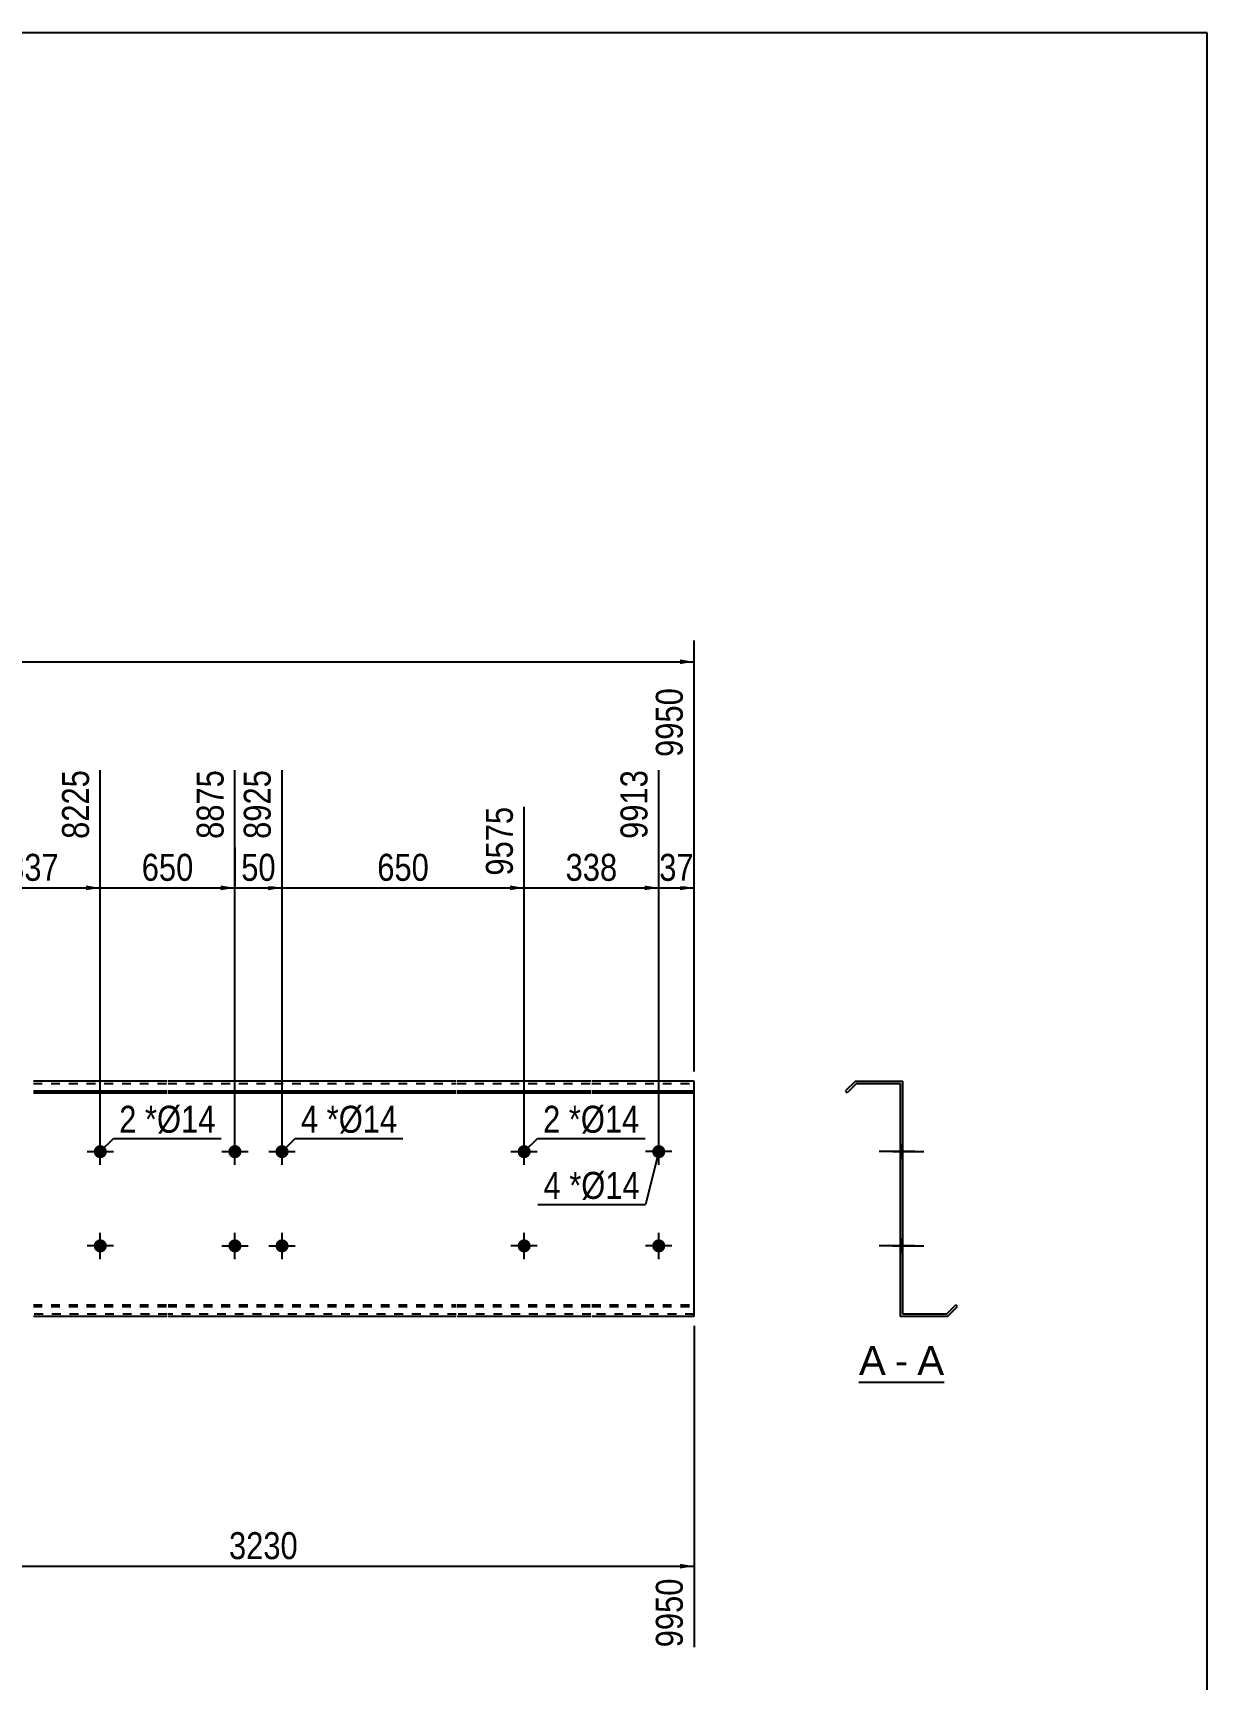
# Model space of a CAD drawing. Header units: millimetres. Extents: x -71 to 331, y -153 to 124.
# Drawn here: x 206.6 to 331.2, y -51 to 123.8 of the extents above; entities that cross this region are included whole.
import ezdxf

# ---------------------------------------------------------------- set-up
doc = ezdxf.new("R2010")
doc.units = ezdxf.units.MM
doc.linetypes.add('DXK_LINE_DOT1', pattern=[1.8814, 0.9407, -0.9407])
doc.styles.add('Arial', font='ARIAL.TTF', dxfattribs={"height": 0.2})
doc.styles.add('Arial Narrow', font='ARIALN.TTF', dxfattribs={"height": 0.2})

# ---------------------------------------------------------------- blocks, each defined once
blk = doc.blocks.new('Unknown-629081725-1952')
at = {"color": 5, "linetype": 'Continuous'}
for p, q in [((331.25, 123.75), (-68.75, 123.75)), ((331.25, -153.25), (331.25, 123.75))]:
    blk.add_line(p, q, dxfattribs=at)
blk = doc.blocks.new('Unknown-629081725-12 - 1243')
at = {"color": 7, "linetype": 'Continuous'}
blk.add_line((294.3, -19.45), (303.33, -19.45), dxfattribs=at)
at = {"color": 0, "linetype": 'Continuous'}
for points in [[(297.15, -18.7), (297.15, -15.5), (294.3, -15.5), (294.3, -18.7)], [(299.53, -18.7), (299.53, -15.5), (298.11, -15.5), (298.11, -18.7)], [(303.33, -18.7), (303.33, -15.5), (300.49, -15.5), (300.49, -18.7)]]:
    blk.add_wipeout(points, dxfattribs=at)
at = {"color": 96, "linetype": 'Continuous', "style": 'Arial'}
for s, p in [('A', (294.3, -18.7)), ('A', (300.49, -18.7)), ('-', (298.11, -18.7))]:
    blk.add_text(s, height=3.06, dxfattribs=at).set_placement(p)
blk = doc.blocks.new('Bolt-629081725-1223 - 1203')
at = {"linetype": 'Continuous'}
blk.add_hatch(color=3, dxfattribs=at).paths.add_polyline_path([(213.07, 5, -1), (214.47, 5, -1)])
at = {"color": 3, "linetype": 'Continuous'}
for p, q in [((213.77, 3.6), (213.77, 6.4)), ((212.37, 5), (215.17, 5))]:
    blk.add_line(p, q, dxfattribs=at)
blk = doc.blocks.new('Part-629081725-1218 - 1203')
at = {"color": 2, "linetype": 'Continuous'}
for p, q in [((220.86, 12.5), (206.67, 12.5)), ((251.56, 12.5), (220.96, 12.5)), ((265.85, 12.5), (251.66, 12.5)), ((276.8, 12.5), (265.95, 12.5)), ((276.8, -12.5), (276.8, 12.5)), ((206.67, 11.44), (220.86, 11.44)), ((206.67, 11.26), (220.86, 11.26)), ((220.96, 11.44), (251.56, 11.44)), ((220.96, 11.26), (251.56, 11.26)), ((251.66, 11.44), (265.85, 11.44)), ((251.66, 11.26), (265.85, 11.26)), ((265.95, 11.44), (276.8, 11.44)), ((265.95, 11.26), (276.8, 11.26)), ((220.86, -12.5), (206.67, -12.5)), ((251.56, -12.5), (220.96, -12.5)), ((265.85, -12.5), (251.66, -12.5)), ((276.8, -12.5), (265.95, -12.5))]:
    blk.add_line(p, q, dxfattribs=at)
at = {"color": 7, "linetype": 'DXK_LINE_DOT1'}
for p, q in [((206.67, 12.25), (220.86, 12.25)), ((220.96, 12.25), (251.56, 12.25)), ((251.66, 12.25), (265.85, 12.25)), ((265.95, 12.25), (276.8, 12.25)), ((206.67, -11.26), (220.86, -11.26)), ((206.67, -11.44), (220.86, -11.44)), ((220.96, -11.26), (251.56, -11.26)), ((220.96, -11.44), (251.56, -11.44)), ((251.66, -11.26), (265.85, -11.26)), ((251.66, -11.44), (265.85, -11.44)), ((265.95, -11.26), (276.8, -11.26)), ((265.95, -11.44), (276.8, -11.44)), ((220.86, -12.25), (206.67, -12.25)), ((251.56, -12.25), (220.96, -12.25)), ((265.85, -12.25), (251.66, -12.25)), ((276.8, -12.25), (265.95, -12.25))]:
    blk.add_line(p, q, dxfattribs=at)
blk = doc.blocks.new('Bolt-629081725-1222 - 1203')
at = {"linetype": 'Continuous'}
for points in [[(227.36, 5, -1), (228.76, 5, -1)], [(232.36, 5, -1), (233.76, 5, -1)], [(227.36, -5, -1), (228.76, -5, -1)], [(232.36, -5, -1), (233.76, -5, -1)]]:
    blk.add_hatch(color=3, dxfattribs=at).paths.add_polyline_path(points)
at = {"color": 3, "linetype": 'Continuous'}
for p, q in [((228.06, 3.6), (228.06, 6.4)), ((233.06, 3.6), (233.06, 6.4)), ((226.66, 5), (229.46, 5)), ((231.66, 5), (234.46, 5)), ((226.66, -5), (229.46, -5)), ((228.06, -6.4), (228.06, -3.6)), ((231.66, -5), (234.46, -5)), ((233.06, -6.4), (233.06, -3.6))]:
    blk.add_line(p, q, dxfattribs=at)
blk = doc.blocks.new('Bolt-629081725-1224 - 1203')
at = {"linetype": 'Continuous'}
blk.add_hatch(color=3, dxfattribs=at).paths.add_polyline_path([(258.06, 5, -1), (259.46, 5, -1)])
at = {"color": 3, "linetype": 'Continuous'}
for p, q in [((258.76, 3.6), (258.76, 6.4)), ((257.36, 5), (260.16, 5))]:
    blk.add_line(p, q, dxfattribs=at)
blk = doc.blocks.new('Bolt-629081725-1225 - 1203')
at = {"linetype": 'Continuous'}
blk.add_hatch(color=3, dxfattribs=at).paths.add_polyline_path([(258.06, -5, -1), (259.46, -5, -1)])
at = {"color": 3, "linetype": 'Continuous'}
for p, q in [((260.16, -5), (257.36, -5)), ((258.76, -6.4), (258.76, -3.6))]:
    blk.add_line(p, q, dxfattribs=at)
blk = doc.blocks.new('Bolt-629081725-1226 - 1203')
at = {"linetype": 'Continuous'}
blk.add_hatch(color=3, dxfattribs=at).paths.add_polyline_path([(213.07, -5, -1), (214.47, -5, -1)])
at = {"color": 3, "linetype": 'Continuous'}
for p, q in [((215.17, -5), (212.37, -5)), ((213.77, -6.4), (213.77, -3.6))]:
    blk.add_line(p, q, dxfattribs=at)
blk = doc.blocks.new('Bolt-629081725-1231 - 1203')
at = {"linetype": 'Continuous'}
for points in [[(198.77, 5, -1), (200.17, 5, -1)], [(272.35, 5, -1), (273.75, 5, -1)]]:
    blk.add_hatch(color=3, dxfattribs=at).paths.add_polyline_path(points)
at = {"color": 3, "linetype": 'Continuous'}
for p, q in [((199.47, 3.6), (199.47, 6.4)), ((273.05, 3.6), (273.05, 6.4)), ((200.87, 5), (198.07, 5)), ((274.45, 5), (271.65, 5))]:
    blk.add_line(p, q, dxfattribs=at)
blk = doc.blocks.new('Bolt-629081725-1232 - 1203')
at = {"linetype": 'Continuous'}
for points in [[(198.77, -5, -1), (200.17, -5, -1)], [(272.35, -5, -1), (273.75, -5, -1)]]:
    blk.add_hatch(color=3, dxfattribs=at).paths.add_polyline_path(points)
at = {"color": 3, "linetype": 'Continuous'}
for p, q in [((200.87, -5), (198.07, -5)), ((199.47, -6.4), (199.47, -3.6)), ((274.45, -5), (271.65, -5)), ((273.05, -6.4), (273.05, -3.6))]:
    blk.add_line(p, q, dxfattribs=at)
blk = doc.blocks.new('Bolt-629081725-1248 - 1243')
at = {"linetype": 'Continuous'}
blk.add_hatch(color=3, dxfattribs=at).paths.add_polyline_path([(298.69, 5.7), (298.69, 4.3), (298.94, 4.3), (298.94, 5.7)])
at = {"color": 3, "linetype": 'Continuous'}
for p, q in [((298.94, 5.7), (298.69, 5.7)), ((299.87, 5), (296.57, 5)), ((298.94, 4.3), (298.69, 4.3))]:
    blk.add_line(p, q, dxfattribs=at)
blk = doc.blocks.new('Bolt-629081725-1264 - 1243')
at = {"linetype": 'Continuous'}
for points in [[(298.94, 4.3), (298.94, 5.7), (298.69, 5.7), (298.69, 4.3)], [(298.94, -5.7), (298.94, -4.3), (298.69, -4.3), (298.69, -5.7)]]:
    blk.add_hatch(color=3, dxfattribs=at).paths.add_polyline_path(points)
at = {"color": 3, "linetype": 'Continuous'}
for p, q in [((298.94, 5.7), (298.69, 5.7)), ((298.94, 5), (296.69, 5)), ((298.94, 4.3), (298.69, 4.3)), ((298.94, -5), (296.69, -5)), ((298.94, -4.3), (298.69, -4.3)), ((298.94, -5.7), (298.69, -5.7))]:
    blk.add_line(p, q, dxfattribs=at)
blk = doc.blocks.new('Part-629081725-1245 - 1243')
at = {"color": 2, "linetype": 'Continuous'}
for p, q in [((293.94, 12.5), (292.88, 11.44)), ((294.04, 12.25), (293.06, 11.26)), ((293.94, 12.5), (298.94, 12.5)), ((294.04, 12.25), (298.69, 12.25)), ((298.69, 12.25), (298.69, -12.5)), ((298.94, -12.25), (298.94, 12.5)), ((292.88, 11.44), (293.06, 11.26)), ((303.59, -12.25), (304.58, -11.26)), ((303.69, -12.5), (304.75, -11.44)), ((304.75, -11.44), (304.58, -11.26)), ((303.69, -12.5), (298.69, -12.5)), ((303.59, -12.25), (298.94, -12.25))]:
    blk.add_line(p, q, dxfattribs=at)
blk = doc.blocks.new('Bolt-629081725-1246 - 1243')
at = {"linetype": 'Continuous'}
for points in [[(298.69, 5.7), (298.69, 4.3), (298.94, 4.3), (298.94, 5.7)], [(298.69, 5.7), (298.69, 4.3), (298.94, 4.3), (298.94, 5.7)], [(298.69, -4.3), (298.69, -5.7), (298.94, -5.7), (298.94, -4.3)], [(298.69, -4.3), (298.69, -5.7), (298.94, -5.7), (298.94, -4.3)]]:
    blk.add_hatch(color=3, dxfattribs=at).paths.add_polyline_path(points)
at = {"color": 3, "linetype": 'Continuous'}
for p, q in [((298.94, 5.7), (298.69, 5.7)), ((298.94, 5.7), (298.69, 5.7)), ((300.24, 5), (296.44, 5)), ((300.24, 5), (296.44, 5)), ((298.94, 4.3), (298.69, 4.3)), ((298.94, 4.3), (298.69, 4.3)), ((300.24, -5), (296.44, -5)), ((300.24, -5), (296.44, -5)), ((298.94, -4.3), (298.69, -4.3)), ((298.94, -4.3), (298.69, -4.3)), ((298.94, -5.7), (298.69, -5.7)), ((298.94, -5.7), (298.69, -5.7))]:
    blk.add_line(p, q, dxfattribs=at)
blk = doc.blocks.new('Bolt-629081725-1247 - 1243')
at = {"linetype": 'Continuous'}
blk.add_hatch(color=3, dxfattribs=at).paths.add_polyline_path([(298.69, 5.7), (298.69, 4.3), (298.94, 4.3), (298.94, 5.7)])
at = {"color": 3, "linetype": 'Continuous'}
for p, q in [((298.94, 5.7), (298.69, 5.7)), ((299.87, 5), (296.57, 5)), ((298.94, 4.3), (298.69, 4.3))]:
    blk.add_line(p, q, dxfattribs=at)
blk = doc.blocks.new('Bolt-629081725-1249 - 1243')
at = {"linetype": 'Continuous'}
for points in [[(298.69, 5.7), (298.69, 4.3), (298.94, 4.3), (298.94, 5.7)], [(298.69, 5.7), (298.69, 4.3), (298.94, 4.3), (298.94, 5.7)], [(298.69, -4.3), (298.69, -5.7), (298.94, -5.7), (298.94, -4.3)], [(298.69, -4.3), (298.69, -5.7), (298.94, -5.7), (298.94, -4.3)]]:
    blk.add_hatch(color=3, dxfattribs=at).paths.add_polyline_path(points)
at = {"color": 3, "linetype": 'Continuous'}
for p, q in [((298.94, 5.7), (298.69, 5.7)), ((298.94, 5.7), (298.69, 5.7)), ((300.24, 5), (296.44, 5)), ((300.24, 5), (296.44, 5)), ((298.94, 4.3), (298.69, 4.3)), ((298.94, 4.3), (298.69, 4.3)), ((300.24, -5), (296.44, -5)), ((300.24, -5), (296.44, -5)), ((298.94, -4.3), (298.69, -4.3)), ((298.94, -4.3), (298.69, -4.3)), ((298.94, -5.7), (298.69, -5.7)), ((298.94, -5.7), (298.69, -5.7))]:
    blk.add_line(p, q, dxfattribs=at)
blk = doc.blocks.new('Bolt-629081725-1250 - 1243')
at = {"linetype": 'Continuous'}
blk.add_hatch(color=3, dxfattribs=at).paths.add_polyline_path([(298.69, 5.7), (298.69, 4.3), (298.94, 4.3), (298.94, 5.7)])
at = {"color": 3, "linetype": 'Continuous'}
for p, q in [((298.94, 5.7), (298.69, 5.7)), ((299.89, 5), (296.59, 5)), ((298.94, 4.3), (298.69, 4.3))]:
    blk.add_line(p, q, dxfattribs=at)
blk = doc.blocks.new('Bolt-629081725-1251 - 1243')
at = {"linetype": 'Continuous'}
blk.add_hatch(color=3, dxfattribs=at).paths.add_polyline_path([(298.69, 5.7), (298.69, 4.3), (298.94, 4.3), (298.94, 5.7)])
at = {"color": 3, "linetype": 'Continuous'}
for p, q in [((298.94, 5.7), (298.69, 5.7)), ((299.89, 5), (296.59, 5)), ((298.94, 4.3), (298.69, 4.3))]:
    blk.add_line(p, q, dxfattribs=at)
blk = doc.blocks.new('Bolt-629081725-1252 - 1243')
at = {"linetype": 'Continuous'}
blk.add_hatch(color=3, dxfattribs=at).paths.add_polyline_path([(298.69, -4.3), (298.69, -5.7), (298.94, -5.7), (298.94, -4.3)])
at = {"color": 3, "linetype": 'Continuous'}
for p, q in [((297.89, -5), (301.19, -5)), ((298.69, -4.3), (298.94, -4.3)), ((298.69, -5.7), (298.94, -5.7))]:
    blk.add_line(p, q, dxfattribs=at)
blk = doc.blocks.new('Bolt-629081725-1253 - 1243')
at = {"linetype": 'Continuous'}
blk.add_hatch(color=3, dxfattribs=at).paths.add_polyline_path([(298.69, -4.3), (298.69, -5.7), (298.94, -5.7), (298.94, -4.3)])
at = {"color": 3, "linetype": 'Continuous'}
for p, q in [((297.89, -5), (301.19, -5)), ((298.69, -4.3), (298.94, -4.3)), ((298.69, -5.7), (298.94, -5.7))]:
    blk.add_line(p, q, dxfattribs=at)
blk = doc.blocks.new('Bolt-629081725-1254 - 1243')
at = {"linetype": 'Continuous'}
blk.add_hatch(color=3, dxfattribs=at).paths.add_polyline_path([(298.69, -4.3), (298.69, -5.7), (298.94, -5.7), (298.94, -4.3)])
at = {"color": 3, "linetype": 'Continuous'}
for p, q in [((297.89, -5), (301.19, -5)), ((298.69, -4.3), (298.94, -4.3)), ((298.69, -5.7), (298.94, -5.7))]:
    blk.add_line(p, q, dxfattribs=at)
blk = doc.blocks.new('Bolt-629081725-1255 - 1243')
at = {"linetype": 'Continuous'}
blk.add_hatch(color=3, dxfattribs=at).paths.add_polyline_path([(298.69, -4.3), (298.69, -5.7), (298.94, -5.7), (298.94, -4.3)])
at = {"color": 3, "linetype": 'Continuous'}
for p, q in [((297.89, -5), (301.19, -5)), ((298.69, -4.3), (298.94, -4.3)), ((298.69, -5.7), (298.94, -5.7))]:
    blk.add_line(p, q, dxfattribs=at)
blk = doc.blocks.new('Bolt-629081725-1256 - 1243')
at = {"linetype": 'Continuous'}
blk.add_hatch(color=3, dxfattribs=at).paths.add_polyline_path([(298.69, 5.7), (298.69, 4.3), (298.94, 4.3), (298.94, 5.7)])
blk.add_hatch(color=3, dxfattribs=at).paths.add_polyline_path([(298.69, 5.7), (298.69, 4.3), (298.94, 4.3), (298.94, 5.7)])
at = {"color": 3, "linetype": 'Continuous'}
for p, q in [((298.69, 5.7), (298.94, 5.7)), ((298.69, 5.7), (298.94, 5.7)), ((297.89, 5), (301.19, 5)), ((297.89, 5), (301.19, 5)), ((298.69, 4.3), (298.94, 4.3)), ((298.69, 4.3), (298.94, 4.3))]:
    blk.add_line(p, q, dxfattribs=at)
blk = doc.blocks.new('Bolt-629081725-1257 - 1243')
at = {"linetype": 'Continuous'}
blk.add_hatch(color=3, dxfattribs=at).paths.add_polyline_path([(298.69, -4.3), (298.69, -5.7), (298.94, -5.7), (298.94, -4.3)])
blk.add_hatch(color=3, dxfattribs=at).paths.add_polyline_path([(298.69, -4.3), (298.69, -5.7), (298.94, -5.7), (298.94, -4.3)])
at = {"color": 3, "linetype": 'Continuous'}
for p, q in [((297.89, -5), (301.19, -5)), ((297.89, -5), (301.19, -5)), ((298.69, -4.3), (298.94, -4.3)), ((298.69, -4.3), (298.94, -4.3)), ((298.69, -5.7), (298.94, -5.7)), ((298.69, -5.7), (298.94, -5.7))]:
    blk.add_line(p, q, dxfattribs=at)
blk = doc.blocks.new('Bolt-629081725-1258 - 1243')
at = {"linetype": 'Continuous'}
blk.add_hatch(color=3, dxfattribs=at).paths.add_polyline_path([(298.69, 5.7), (298.69, 4.3), (298.94, 4.3), (298.94, 5.7)])
blk.add_hatch(color=3, dxfattribs=at).paths.add_polyline_path([(298.69, 5.7), (298.69, 4.3), (298.94, 4.3), (298.94, 5.7)])
at = {"color": 3, "linetype": 'Continuous'}
for p, q in [((298.69, 5.7), (298.94, 5.7)), ((298.69, 5.7), (298.94, 5.7)), ((297.89, 5), (301.19, 5)), ((297.89, 5), (301.19, 5)), ((298.69, 4.3), (298.94, 4.3)), ((298.69, 4.3), (298.94, 4.3))]:
    blk.add_line(p, q, dxfattribs=at)
blk = doc.blocks.new('Bolt-629081725-1259 - 1243')
at = {"linetype": 'Continuous'}
blk.add_hatch(color=3, dxfattribs=at).paths.add_polyline_path([(298.69, -4.3), (298.69, -5.7), (298.94, -5.7), (298.94, -4.3)])
blk.add_hatch(color=3, dxfattribs=at).paths.add_polyline_path([(298.69, -4.3), (298.69, -5.7), (298.94, -5.7), (298.94, -4.3)])
at = {"color": 3, "linetype": 'Continuous'}
for p, q in [((297.89, -5), (301.19, -5)), ((297.89, -5), (301.19, -5)), ((298.69, -4.3), (298.94, -4.3)), ((298.69, -4.3), (298.94, -4.3)), ((298.69, -5.7), (298.94, -5.7)), ((298.69, -5.7), (298.94, -5.7))]:
    blk.add_line(p, q, dxfattribs=at)
blk = doc.blocks.new('Bolt-629081725-1260 - 1243')
at = {"linetype": 'Continuous'}
blk.add_hatch(color=3, dxfattribs=at).paths.add_polyline_path([(298.94, -5.7), (298.94, -4.3), (298.69, -4.3), (298.69, -5.7)])
blk.add_hatch(color=3, dxfattribs=at).paths.add_polyline_path([(298.94, -5.7), (298.94, -4.3), (298.69, -4.3), (298.69, -5.7)])
at = {"color": 3, "linetype": 'Continuous'}
for p, q in [((297.94, -5), (300.69, -5)), ((297.94, -5), (300.69, -5)), ((298.69, -4.3), (298.94, -4.3)), ((298.69, -4.3), (298.94, -4.3)), ((298.69, -5.7), (298.94, -5.7)), ((298.69, -5.7), (298.94, -5.7))]:
    blk.add_line(p, q, dxfattribs=at)
blk = doc.blocks.new('Bolt-629081725-1261 - 1243')
at = {"linetype": 'Continuous'}
blk.add_hatch(color=3, dxfattribs=at).paths.add_polyline_path([(298.94, -5.7), (298.94, -4.3), (298.69, -4.3), (298.69, -5.7)])
blk.add_hatch(color=3, dxfattribs=at).paths.add_polyline_path([(298.94, -5.7), (298.94, -4.3), (298.69, -4.3), (298.69, -5.7)])
at = {"color": 3, "linetype": 'Continuous'}
for p, q in [((297.94, -5), (300.69, -5)), ((297.94, -5), (300.69, -5)), ((298.69, -4.3), (298.94, -4.3)), ((298.69, -4.3), (298.94, -4.3)), ((298.69, -5.7), (298.94, -5.7)), ((298.69, -5.7), (298.94, -5.7))]:
    blk.add_line(p, q, dxfattribs=at)
blk = doc.blocks.new('Bolt-629081725-1262 - 1243')
at = {"linetype": 'Continuous'}
blk.add_hatch(color=3, dxfattribs=at).paths.add_polyline_path([(298.94, -5.7), (298.94, -4.3), (298.69, -4.3), (298.69, -5.7)])
blk.add_hatch(color=3, dxfattribs=at).paths.add_polyline_path([(298.94, -5.7), (298.94, -4.3), (298.69, -4.3), (298.69, -5.7)])
at = {"color": 3, "linetype": 'Continuous'}
for p, q in [((297.94, -5), (300.69, -5)), ((297.94, -5), (300.69, -5)), ((298.69, -4.3), (298.94, -4.3)), ((298.69, -4.3), (298.94, -4.3)), ((298.69, -5.7), (298.94, -5.7)), ((298.69, -5.7), (298.94, -5.7))]:
    blk.add_line(p, q, dxfattribs=at)
blk = doc.blocks.new('Bolt-629081725-1263 - 1243')
at = {"linetype": 'Continuous'}
blk.add_hatch(color=3, dxfattribs=at).paths.add_polyline_path([(298.94, -5.7), (298.94, -4.3), (298.69, -4.3), (298.69, -5.7)])
blk.add_hatch(color=3, dxfattribs=at).paths.add_polyline_path([(298.94, -5.7), (298.94, -4.3), (298.69, -4.3), (298.69, -5.7)])
at = {"color": 3, "linetype": 'Continuous'}
for p, q in [((297.94, -5), (300.69, -5)), ((297.94, -5), (300.69, -5)), ((298.69, -4.3), (298.94, -4.3)), ((298.69, -4.3), (298.94, -4.3)), ((298.69, -5.7), (298.94, -5.7)), ((298.69, -5.7), (298.94, -5.7))]:
    blk.add_line(p, q, dxfattribs=at)
blk = doc.blocks.new('StraightDimension-629081725-1289 - 1203')
at = {"linetype": 'Continuous'}
blk.add_hatch(color=7, dxfattribs=at).paths.add_polyline_path([(231.56, 33.25), (233.06, 33), (231.56, 32.75)])
at = {"color": 7, "linetype": 'Continuous'}
for p, q in [((228.06, 6), (228.06, 45.51)), ((233.06, 6), (233.06, 45.51)), ((228.06, 33), (233.06, 33))]:
    blk.add_line(p, q, dxfattribs=at)
at = {"color": 0}
blk.add_wipeout([(232.99, 33.15), (232.99, 37.35), (228.13, 37.35), (228.13, 33.15)], dxfattribs=at)
at = {"color": 3, "style": 'Arial Narrow'}
blk.add_text('50', height=2.863, dxfattribs=at).set_placement((228.73, 33.75))
at = {"color": 0, "linetype": 'Continuous'}
blk.add_wipeout([(232.46, 46.11), (228.26, 46.11), (228.26, 37.6), (232.46, 37.6)], dxfattribs=at)
at = {"color": 3, "linetype": 'Continuous', "style": 'Arial Narrow'}
blk.add_text('8925', height=2.863, rotation=90.0002, dxfattribs=at).set_placement((231.86, 38.2))
blk = doc.blocks.new('StraightDimension-629081725-1291 - 1203')
at = {"linetype": 'Continuous'}
blk.add_hatch(color=7, dxfattribs=at).paths.add_polyline_path([(212.27, 33.25), (213.77, 33), (212.27, 32.75)])
at = {"color": 7, "linetype": 'Continuous'}
for p, q in [((213.77, 6), (213.77, 45.51)), ((199.47, 6), (199.47, 41.61)), ((199.47, 33), (213.77, 33))]:
    blk.add_line(p, q, dxfattribs=at)
at = {"color": 0}
blk.add_wipeout([(209.96, 33.15), (209.96, 37.35), (203.28, 37.35), (203.28, 33.15)], dxfattribs=at)
at = {"color": 3, "style": 'Arial Narrow'}
blk.add_text('337', height=2.863, dxfattribs=at).set_placement((203.88, 33.75))
at = {"color": 0, "linetype": 'Continuous'}
blk.add_wipeout([(213.17, 46.11), (208.97, 46.11), (208.97, 37.6), (213.17, 37.6)], dxfattribs=at)
at = {"color": 3, "linetype": 'Continuous', "style": 'Arial Narrow'}
blk.add_text('8225', height=2.863, rotation=90.0002, dxfattribs=at).set_placement((212.57, 38.2))
blk = doc.blocks.new('StraightDimension-629081725-1286 - 1203')
at = {"linetype": 'Continuous'}
blk.add_hatch(color=7, dxfattribs=at).paths.add_polyline_path([(275.3, 33.25), (276.8, 33), (275.3, 32.75)])
at = {"color": 7, "linetype": 'Continuous'}
for p, q in [((276.8, 13.5), (276.8, 54.21)), ((273.05, 6), (273.05, 45.51)), ((273.05, 33), (276.8, 33))]:
    blk.add_line(p, q, dxfattribs=at)
at = {"color": 0, "linetype": 'Continuous'}
blk.add_wipeout([(276.2, 54.81), (272, 54.81), (272, 46.3), (276.2, 46.3)], dxfattribs=at)
at = {"color": 0}
blk.add_wipeout([(277.35, 33.15), (277.35, 37.35), (272.5, 37.35), (272.5, 33.15)], dxfattribs=at)
at = {"color": 3, "linetype": 'Continuous', "style": 'Arial Narrow'}
blk.add_text('9950', height=2.863, rotation=90.0002, dxfattribs=at).set_placement((275.6, 46.9))
at = {"color": 3, "style": 'Arial Narrow'}
blk.add_text('37', height=2.863, dxfattribs=at).set_placement((273.1, 33.75))
blk = doc.blocks.new('StraightDimension-629081725-1290 - 1203')
at = {"linetype": 'Continuous'}
blk.add_hatch(color=7, dxfattribs=at).paths.add_polyline_path([(226.56, 33.25), (228.06, 33), (226.56, 32.75)])
at = {"color": 7, "linetype": 'Continuous'}
for p, q in [((213.77, 6), (213.77, 45.51)), ((228.06, 6), (228.06, 45.51)), ((213.77, 33), (228.06, 33))]:
    blk.add_line(p, q, dxfattribs=at)
at = {"color": 0}
blk.add_wipeout([(224.26, 33.15), (224.26, 37.35), (217.57, 37.35), (217.57, 33.15)], dxfattribs=at)
at = {"color": 3, "style": 'Arial Narrow'}
blk.add_text('650', height=2.863, dxfattribs=at).set_placement((218.17, 33.75))
at = {"color": 0, "linetype": 'Continuous'}
blk.add_wipeout([(227.46, 46.11), (223.26, 46.11), (223.26, 37.6), (227.46, 37.6)], dxfattribs=at)
at = {"color": 3, "linetype": 'Continuous', "style": 'Arial Narrow'}
blk.add_text('8875', height=2.863, rotation=90.0002, dxfattribs=at).set_placement((226.86, 38.2))
blk = doc.blocks.new('StraightDimension-629081725-1288 - 1203')
at = {"linetype": 'Continuous'}
blk.add_hatch(color=7, dxfattribs=at).paths.add_polyline_path([(257.26, 33.25), (258.76, 33), (257.26, 32.75)])
at = {"color": 7, "linetype": 'Continuous'}
for p, q in [((233.06, 6), (233.06, 45.51)), ((258.76, 6), (258.76, 41.61)), ((233.06, 33), (258.76, 33))]:
    blk.add_line(p, q, dxfattribs=at)
at = {"color": 0, "linetype": 'Continuous'}
blk.add_wipeout([(258.16, 42.21), (253.96, 42.21), (253.96, 33.7), (258.16, 33.7)], dxfattribs=at)
at = {"color": 0}
blk.add_wipeout([(249.25, 33.15), (249.25, 37.35), (242.57, 37.35), (242.57, 33.15)], dxfattribs=at)
at = {"color": 3, "linetype": 'Continuous', "style": 'Arial Narrow'}
blk.add_text('9575', height=2.863, rotation=90.0002, dxfattribs=at).set_placement((257.56, 34.3))
at = {"color": 3, "style": 'Arial Narrow'}
blk.add_text('650', height=2.863, dxfattribs=at).set_placement((243.17, 33.75))
blk = doc.blocks.new('StraightDimension-629081725-1287 - 1203')
at = {"linetype": 'Continuous'}
blk.add_hatch(color=7, dxfattribs=at).paths.add_polyline_path([(271.55, 33.25), (273.05, 33), (271.55, 32.75)])
at = {"color": 7, "linetype": 'Continuous'}
for p, q in [((273.05, 6), (273.05, 45.51)), ((258.76, 6), (258.76, 41.61)), ((258.76, 33), (273.05, 33))]:
    blk.add_line(p, q, dxfattribs=at)
at = {"color": 0}
blk.add_wipeout([(269.25, 33.15), (269.25, 37.35), (262.56, 37.35), (262.56, 33.15)], dxfattribs=at)
at = {"color": 3, "style": 'Arial Narrow'}
blk.add_text('338', height=2.863, dxfattribs=at).set_placement((263.16, 33.75))
at = {"color": 0, "linetype": 'Continuous'}
blk.add_wipeout([(272.45, 46.11), (268.25, 46.11), (268.25, 37.6), (272.45, 37.6)], dxfattribs=at)
at = {"color": 3, "linetype": 'Continuous', "style": 'Arial Narrow'}
blk.add_text('9913', height=2.863, rotation=90.0002, dxfattribs=at).set_placement((271.85, 38.2))
blk = doc.blocks.new('StraightDimension-629081725-1359 - 1203')
at = {"linetype": 'Continuous'}
blk.add_hatch(color=7, dxfattribs=at).paths.add_polyline_path([(275.3, -38.75), (276.8, -39), (275.3, -39.25)])
at = {"color": 7, "linetype": 'Continuous'}
for p, q in [((185.38, -6), (185.38, -47.61)), ((276.8, -13.5), (276.8, -47.61)), ((185.38, -39), (276.8, -39))]:
    blk.add_line(p, q, dxfattribs=at)
at = {"color": 0}
blk.add_wipeout([(235.34, -38.85), (235.34, -34.65), (226.83, -34.65), (226.83, -38.85)], dxfattribs=at)
at = {"color": 0, "linetype": 'Continuous'}
blk.add_wipeout([(276.2, -39.7), (272, -39.7), (272, -48.21), (276.2, -48.21)], dxfattribs=at)
at = {"color": 3, "style": 'Arial Narrow'}
blk.add_text('3230', height=2.863, dxfattribs=at).set_placement((227.43, -38.25))
at = {"color": 3, "linetype": 'Continuous', "style": 'Arial Narrow'}
blk.add_text('9950', height=2.863, rotation=90.0002, dxfattribs=at).set_placement((275.6, -47.61))
blk = doc.blocks.new('StraightDimension-629081725-1415 - 1203')
at = {"linetype": 'Continuous'}
blk.add_hatch(color=7, dxfattribs=at).paths.add_polyline_path([(275.3, 57.25), (276.8, 57), (275.3, 56.75)])
at = {"color": 7, "linetype": 'Continuous'}
for p, q in [((276.8, 13.5), (276.8, 59.25)), ((0, 57), (276.8, 57))]:
    blk.add_line(p, q, dxfattribs=at)
blk = doc.blocks.new('MarkSet-629081725-1439 - 1203')
at = {"color": 0}
for points in [[(217.61, 7.01), (217.61, 10.01), (215.78, 10.01), (215.78, 7.01)], [(219.79, 7.01), (219.79, 10.01), (218.51, 10.01), (218.51, 7.01)]]:
    blk.add_wipeout(points, dxfattribs=at)
for points in [[(217.61, 7.01), (217.61, 10.01), (215.78, 10.01), (215.78, 7.01)], [(219.79, 7.01), (219.79, 10.01), (218.51, 10.01), (218.51, 7.01)]]:
    blk.add_wipeout(points, dxfattribs=at)
at = {"color": 7, "linetype": 'Continuous'}
blk.add_line((213.77, 5), (215.18, 6.41), dxfattribs=at)
at = {"color": 3, "style": 'Arial Narrow'}
blk.add_text('2', height=2.86, dxfattribs=at).set_placement((215.78, 7.01))
at = {"color": 0}
blk.add_wipeout([(226, 7.01), (226, 10.01), (219.79, 10.01), (219.79, 7.01)], dxfattribs=at)
blk.add_wipeout([(226, 7.01), (226, 10.01), (219.79, 10.01), (219.79, 7.01)], dxfattribs=at)
at = {"color": 7, "linetype": 'Continuous'}
blk.add_line((215.18, 6.41), (226.6, 6.41), dxfattribs=at)
at = {"color": 3, "style": 'Arial Narrow'}
for s, height, p in [('*', 2.86, (218.51, 7.01)), ('Ø14', 2.863, (219.79, 7.01))]:
    blk.add_text(s, height=height, dxfattribs=at).set_placement(p)
blk = doc.blocks.new('MarkSet-629081725-1444 - 1203')
at = {"color": 0}
for points in [[(262.6, 7.01), (262.6, 10.01), (260.77, 10.01), (260.77, 7.01)], [(264.78, 7.01), (264.78, 10.01), (263.5, 10.01), (263.5, 7.01)]]:
    blk.add_wipeout(points, dxfattribs=at)
for points in [[(262.6, 7.01), (262.6, 10.01), (260.77, 10.01), (260.77, 7.01)], [(264.78, 7.01), (264.78, 10.01), (263.5, 10.01), (263.5, 7.01)]]:
    blk.add_wipeout(points, dxfattribs=at)
at = {"color": 7, "linetype": 'Continuous'}
blk.add_line((258.76, 5), (260.17, 6.41), dxfattribs=at)
at = {"color": 3, "style": 'Arial Narrow'}
blk.add_text('2', height=2.86, dxfattribs=at).set_placement((260.77, 7.01))
at = {"color": 0}
blk.add_wipeout([(270.99, 7.01), (270.99, 10.01), (264.78, 10.01), (264.78, 7.01)], dxfattribs=at)
blk.add_wipeout([(270.99, 7.01), (270.99, 10.01), (264.78, 10.01), (264.78, 7.01)], dxfattribs=at)
at = {"color": 7, "linetype": 'Continuous'}
blk.add_line((260.17, 6.41), (271.59, 6.41), dxfattribs=at)
at = {"color": 3, "style": 'Arial Narrow'}
for s, height, p in [('*', 2.86, (263.5, 7.01)), ('Ø14', 2.863, (264.78, 7.01))]:
    blk.add_text(s, height=height, dxfattribs=at).set_placement(p)
blk = doc.blocks.new('MarkSet-629081725-1454 - 1203')
at = {"color": 0}
for points in [[(262.65, -0.01), (262.65, 2.99), (260.82, 2.99), (260.82, -0.01)], [(264.82, -0.01), (264.82, 2.99), (263.55, 2.99), (263.55, -0.01)]]:
    blk.add_wipeout(points, dxfattribs=at)
for points in [[(262.65, -0.01), (262.65, 2.99), (260.82, 2.99), (260.82, -0.01)], [(264.82, -0.01), (264.82, 2.99), (263.55, 2.99), (263.55, -0.01)]]:
    blk.add_wipeout(points, dxfattribs=at)
at = {"color": 3, "style": 'Arial Narrow'}
blk.add_text('4', height=2.86, dxfattribs=at).set_placement((260.82, -0.01))
at = {"color": 0}
blk.add_wipeout([(271.04, -0.01), (271.04, 2.99), (264.82, 2.99), (264.82, -0.01)], dxfattribs=at)
blk.add_wipeout([(271.04, -0.01), (271.04, 2.99), (264.82, 2.99), (264.82, -0.01)], dxfattribs=at)
at = {"color": 7, "linetype": 'Continuous'}
for p in [(273.05, 5), (260.22, -0.61)]:
    blk.add_line(p, (271.64, -0.61), dxfattribs=at)
at = {"color": 3, "style": 'Arial Narrow'}
for s, height, p in [('*', 2.86, (263.55, -0.01)), ('Ø14', 2.863, (264.82, -0.01))]:
    blk.add_text(s, height=height, dxfattribs=at).set_placement(p)
blk = doc.blocks.new('Mark-629081725-1458 - 1203')
at = {"color": 0}
for points in [[(236.9, 7.01), (236.9, 10.01), (235.07, 10.01), (235.07, 7.01)], [(239.08, 7.01), (239.08, 10.01), (237.8, 10.01), (237.8, 7.01)]]:
    blk.add_wipeout(points, dxfattribs=at)
for points in [[(236.9, 7.01), (236.9, 10.01), (235.07, 10.01), (235.07, 7.01)], [(239.08, 7.01), (239.08, 10.01), (237.8, 10.01), (237.8, 7.01)]]:
    blk.add_wipeout(points, dxfattribs=at)
at = {"color": 7, "linetype": 'Continuous'}
blk.add_line((233.06, 5), (234.47, 6.41), dxfattribs=at)
at = {"color": 3, "style": 'Arial Narrow'}
blk.add_text('4', height=2.86, dxfattribs=at).set_placement((235.07, 7.01))
at = {"color": 0}
blk.add_wipeout([(245.29, 7.01), (245.29, 10.01), (239.08, 10.01), (239.08, 7.01)], dxfattribs=at)
blk.add_wipeout([(245.29, 7.01), (245.29, 10.01), (239.08, 10.01), (239.08, 7.01)], dxfattribs=at)
at = {"color": 7, "linetype": 'Continuous'}
blk.add_line((234.47, 6.41), (245.89, 6.41), dxfattribs=at)
at = {"color": 3, "style": 'Arial Narrow'}
for s, height, p in [('*', 2.86, (237.8, 7.01)), ('Ø14', 2.863, (239.08, 7.01))]:
    blk.add_text(s, height=height, dxfattribs=at).set_placement(p)

msp = doc.modelspace()

# ---------------------------------------------------------------- block references
for name in ['Unknown-629081725-1952', 'Part-629081725-1218 - 1203', 'Part-629081725-1245 - 1243', 'Bolt-629081725-1231 - 1203', 'Bolt-629081725-1223 - 1203', 'Bolt-629081725-1222 - 1203', 'Bolt-629081725-1224 - 1203', 'Bolt-629081725-1246 - 1243', 'Bolt-629081725-1249 - 1243', 'Bolt-629081725-1248 - 1243', 'Bolt-629081725-1247 - 1243', 'Bolt-629081725-1250 - 1243', 'Bolt-629081725-1251 - 1243', 'Bolt-629081725-1264 - 1243', 'Bolt-629081725-1256 - 1243', 'Bolt-629081725-1258 - 1243', 'Bolt-629081725-1232 - 1203', 'Bolt-629081725-1226 - 1203', 'Bolt-629081725-1225 - 1203', 'Bolt-629081725-1252 - 1243', 'Bolt-629081725-1253 - 1243', 'Bolt-629081725-1254 - 1243', 'Bolt-629081725-1255 - 1243', 'Bolt-629081725-1257 - 1243', 'Bolt-629081725-1259 - 1243', 'Bolt-629081725-1260 - 1243', 'Bolt-629081725-1261 - 1243', 'Bolt-629081725-1262 - 1243', 'Bolt-629081725-1263 - 1243']:
    msp.add_blockref(name, (0, 0))

# ---------------------------------------------------------------- next in the draw order: block references
for name in ['StraightDimension-629081725-1286 - 1203', 'StraightDimension-629081725-1291 - 1203', 'StraightDimension-629081725-1289 - 1203', 'StraightDimension-629081725-1359 - 1203', 'Unknown-629081725-12 - 1243']:
    msp.add_blockref(name, (0, 0))

# ---------------------------------------------------------------- next in the draw order: block references
for name in ['StraightDimension-629081725-1290 - 1203', 'StraightDimension-629081725-1288 - 1203']:
    msp.add_blockref(name, (0, 0))

# ---------------------------------------------------------------- next in the draw order: block references
for name in ['StraightDimension-629081725-1287 - 1203', 'MarkSet-629081725-1439 - 1203', 'Mark-629081725-1458 - 1203']:
    msp.add_blockref(name, (0, 0))

# ---------------------------------------------------------------- next in the draw order: block references
for name in ['StraightDimension-629081725-1415 - 1203', 'MarkSet-629081725-1444 - 1203']:
    msp.add_blockref(name, (0, 0))

# ---------------------------------------------------------------- next in the draw order: block references
msp.add_blockref('MarkSet-629081725-1454 - 1203', (0, 0))

doc.saveas('drawing.dxf')
